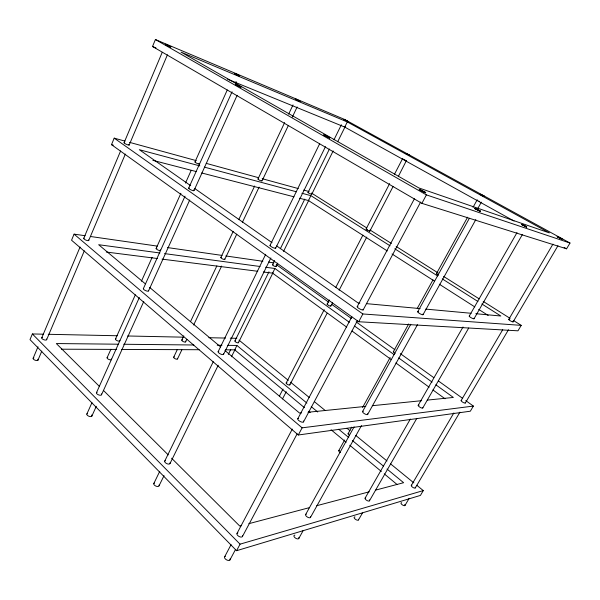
<?xml version="1.0" encoding="UTF-8"?>
<svg xmlns="http://www.w3.org/2000/svg" width="600" height="600" viewBox="0 0 600 600"><rect width="100%" height="100%" fill="white"/><g stroke="black" fill="none" stroke-linecap="round" stroke-linejoin="round"><path stroke-width="0.9" d="M284.64 122.602L257.955 179.032C258.487 179.88 262.028 181.657 261.712 180.637M333.157 150.93L311.663 194.452L311.34 194.077M329.423 149.04L307.972 192.615L311.587 194.483M43.575 334.192L32.37 333.952L30 339.623L236.58 550.702L420.42 495.412L423.278 490.59L416.752 485.257M85.192 235.733L74.085 234.135L71.543 240.225L298.305 434.993L470.325 411.21L473.37 406.072L465.757 400.605M513.285 320.377L521.205 325.373L517.972 330.817L358.718 321.75L111.488 144.653L114.203 138.15L125.032 141.12M152.512 46.485L155.415 39.547L344.595 119.445L570 243.038L566.572 248.812L421.882 203.34L152.512 46.485L155.977 47.91M33.157 358.23L37.987 346.793M41.752 337.868L80.07 247.035M83.715 238.395L120.608 150.96M124.065 142.762L162.233 52.305M37.98 360.135L41.805 351.097M46.635 339.712L84.323 250.83M88.718 240.465L125.34 154.08M129.165 145.05L167.422 54.818M107.1 357.728L110.903 349.267M115.493 339.03L135.337 294.81M141.442 281.205L152.13 257.392M156.127 248.483L180.9 193.282M185.475 183.097L191.19 170.355M194.955 161.962L227.257 89.985M86.835 414.067L91.965 402.683M96.458 392.722L139.35 297.51M143.347 288.675L185.017 196.17M188.632 188.183L232.065 91.808M235.657 83.79L236.43 82.088M91.898 416.018L96.308 406.283M101.542 394.717L143.767 301.478M148.56 290.888L189.735 199.972M193.972 190.62L237.135 95.31M173.67 357.27L177.195 349.793M181.785 340.08L183.78 335.865M190.553 321.532L216.87 265.89M220.837 257.513L233.167 231.428M238.74 219.653L254.655 186M288.623 114.18L293.01 104.917M185.648 341.858L186.847 339.33M193.642 325.013L221.618 266.07M224.79 259.38L236.76 234.173M242.34 222.413L259.095 187.125M261.998 180.998L288.353 125.483M292.343 117.067L297.135 106.972M177.555 358.868L181.845 349.853M153.75 483.675L159.757 471.322M164.715 461.153L213.263 361.702M218.13 351.728L265.695 254.288M270.015 245.438L319.657 143.745M169.958 463.627L218.22 365.25M223.567 354.353L270.862 257.947M275.647 248.205L325.455 146.678M228.322 354.42L230.76 349.447M159.097 485.678L164.04 475.65M234.945 340.935L268.965 271.83M272.468 264.712L274.538 260.513M280.335 248.737L304.763 199.125M333.96 139.822L341.385 124.748M225.36 349.822L234.728 349.86L236.91 345.45L306.907 403.088M263.317 271.98L272.61 273.165L274.905 268.5L349.32 322.275M299.423 198.218L308.468 200.55L310.89 195.653L390.045 245.798M227.603 79.222L344.745 127.087L347.295 121.935L549.345 232.897L418.86 187.935L181.08 52.14L347.295 121.935M238.44 342.697L272.962 272.805M276.06 266.528L277.718 263.168M283.53 251.4L308.85 200.145M337.702 141.727L345.15 126.66M231.465 356.767L235.08 349.493M279.405 396.097L283.035 389.062M286.185 382.987L324.202 309.705M327.112 304.103L329.272 299.947M335.737 287.475L362.903 235.125M393.143 186.405L369.803 231.24L366.915 230.062L365.947 229.252L389.64 183.585M394.38 174.45L402.562 158.678L402.938 158.947M289.853 384.832L327.112 313.252M330.885 306.007L332.618 302.685M339.097 290.228L366.765 237.075M398.325 176.453L406.425 160.59M282.502 398.918L286.252 391.74M224.745 556.612L231.075 544.65M237.03 533.4L292.312 429.09M297.81 418.732L351.847 316.778M357.21 306.66L414.397 198.772M242.445 536.505L297.135 433.86M303.517 421.89L357.375 320.805M363.195 309.87L420.66 202.02M229.913 559.987L235.545 549.45M236.58 550.702L240.067 544.155L423.278 490.59M298.305 434.993L302.123 427.838L473.37 406.072M358.718 321.75L362.865 313.972L521.205 325.373M421.882 203.34L426.397 194.888L570 243.038M338.79 450.592L344.625 440.01M348.112 433.702L351.728 427.147M362.572 407.498L390.135 357.548M393.33 351.757L408.668 323.97M417.24 308.438L433.028 279.832M438.345 275.205L436.38 273.757L467.595 217.2M473.025 207.36L477.09 199.987M305.632 514.553L354.097 426.862M362.565 411.548L410.798 324.285M417.697 311.79L469.35 218.333M477.697 208.718L481.327 202.163M298.755 538.53L303.248 530.438M310.47 517.433L361.47 425.58M367.65 414.442L417.48 324.683M423.022 314.7L475.838 219.577M365.115 498.127L410.355 419.033M418.215 405.3L463.005 327M469.237 316.11L516.998 232.62M358.493 519.908L362.468 512.993M369.465 500.805L416.752 418.47M422.783 407.963L468.697 328.028M474.022 318.757L522.45 234.435M411.308 485.445L453.847 412.957M461.138 400.545L502.68 329.767M508.725 319.462L552.938 244.14M405 505.418L409.2 498.27M415.327 487.875L459.93 412.155M465.345 402.967L508.463 329.76M513.112 321.87L557.963 245.722M436.38 273.757L437.153 273.855M257.955 179.032L258.495 179.055M307.98 192.593L308.632 192.69M241.59 525.592L239.782 526.072L171.57 458.205M248.835 523.68L309.48 507.623M316.718 505.71L369.218 491.812M375.555 490.132L403.612 482.707L387.015 469.043M301.47 412.92L299.61 413.107L224.97 350.558M307.995 412.252L365.767 406.373M372.285 405.705L421.673 400.68M427.26 400.11L453.345 397.447L435.885 384.832M61.425 349.2L116.692 349.41M121.38 349.433L199.132 349.725M118.087 344.205L56.332 343.553L99.382 386.385M123.698 344.257L193.868 344.993M217.26 345.24L221.94 345.293M227.55 345.345L236.91 345.45M48.24 334.29L117.315 335.76M127.583 335.978L183.585 337.178M208.792 337.71L225.593 338.07M230.257 338.168L236.798 338.31M557.438 236.475L561.998 238.868L557.475 236.542M359.85 303.045L357.99 302.873L276.66 245.903M366.345 303.638L420.15 308.587M425.715 309.097L471.173 313.282M475.808 313.71L500.857 316.013L481.86 303.975M106.29 252.038L157.395 258.525M162.038 259.118L257.737 271.275M159.877 252.975L98.648 244.71L145.297 283.8M164.512 253.597L260.062 266.498M265.627 267.248L274.905 268.5M90.742 236.528L157.365 246.112M167.542 247.575L222.135 255.428M225.833 255.96L262.845 261.285M268.395 262.08L273.945 262.875M406.493 160.695L406.005 160.515M152.85 160.35L196.275 171.57M201.705 172.972L293.993 196.815M111.488 144.653L113.295 145.132M199.822 165.907L139.32 149.7L190.725 185.715M204.337 167.115L296.438 191.782M301.86 193.23L310.89 195.653M129.54 142.35L196.305 160.642M206.228 163.365L258.562 177.697M262.17 178.688L298.26 188.572M303.668 190.058L309.082 191.542M236.145 82.035L235.763 81.885M344.67 126.495L344.25 126.315M367.163 229.538L367.553 229.702M405.368 160.23L404.775 159.945M236.895 74.588L234.6 73.62L239.22 75.892L234.735 73.35L239.333 75.63L237.045 74.67M345.892 120.555L347.663 121.552L343.89 119.655L347.767 121.35L343.995 119.438L345.765 120.45M407.46 154.29L409.41 155.153L405.315 153.36L407.265 154.222M479.662 201.465L479.228 201.248M482.257 195.36L480.173 194.445L484.403 196.605L480.293 194.19L484.537 196.373L482.438 195.435M559.545 237.75C550.755 233.535 568.132 242.678 559.77 237.87M404.175 159.637L403.485 159.262M564.12 247.455L566.572 248.812M344.745 127.087L514.043 221.032M155.415 39.547L426.397 194.888M477.923 200.542L477.195 200.085M311.46 193.042L366.862 227.993M370.028 229.995L391.395 243.472M396.15 246.472L438.097 272.94M443.632 276.435L479.25 298.905M483.21 301.403L510.12 318.375M394.793 248.812L437.535 275.888M442.283 278.903L477.9 301.47M308.468 200.55L387.293 250.95M392.025 253.98L434.588 281.19M439.32 284.22L474.787 306.9M478.732 309.42L488.19 315.465M194.565 188.4L272.055 242.678M114.203 138.15L362.865 313.972M369.263 230.663L369.817 231.21M276.233 264.517L328.748 302.228M331.793 304.418L351.585 318.623M356.153 321.907L394.972 349.778M400.298 353.603L433.793 377.655M438.36 380.933L462.713 398.423M354.638 326.115L394.125 354.653M398.678 357.945L432.09 382.087M272.61 273.165L346.718 327.157M352.013 331.013L391.335 359.663M395.873 362.97L429.15 387.21M432.93 389.963L445.028 398.775M238.972 340.087L288.315 380.377M290.49 382.155L309.36 397.56M314.438 401.707L325.32 410.595M347.093 428.37L349.995 430.74M355.8 435.48L387 460.965M390.63 463.928L413.85 482.888M311.235 406.65L317.73 411.998M338.663 429.232L348.765 437.55M352.373 440.52L383.407 466.072M234.728 349.86L304.455 407.685M308.767 411.263L310.207 412.455M331.05 429.743L346.147 442.26M349.74 445.245L381.368 471.472M384.24 473.857L397.178 484.59M149.61 287.407L220.657 346.95M74.085 234.135L302.123 427.838M103.358 390.338L168.255 454.912M32.37 333.952L240.067 544.155M159.015 485.085A2.88 1.5 24.9 0 1 157.567 486.502A2.88 1.5 24.9 0 1 154.222 484.897A2.88 1.5 24.9 0 1 154.53 482.933M340.515 452.603A2.175 0.84 30.1 0 1 338.827 451.178A2.175 0.84 30.1 0 1 339.353 450.405M91.582 415.02A2.715 1.282 21.5 0 1 90.825 416.595A2.715 1.282 21.5 0 1 87.375 415.305A2.715 1.282 21.5 0 1 87.6 413.543M177.292 358.267A2.115 0.802 24.5 0 1 176.708 359.205A2.115 0.802 24.5 0 1 174.067 358.013A2.115 0.802 24.5 0 1 174.33 356.933M358.485 519.263A2.535 1.11 32.4 0 1 357.195 520.148A2.535 1.11 32.4 0 1 354.42 518.295A2.535 1.11 32.4 0 1 354.968 516.923M298.778 537.592A2.797 1.38 31.5 0 1 297.397 538.882A2.797 1.38 31.5 0 1 294.255 536.91A2.797 1.38 31.5 0 1 294.885 535.162M111.375 359.04A2.333 0.945 22.4 0 1 110.19 359.82A2.333 0.945 22.4 0 1 107.475 358.575A2.333 0.945 22.4 0 1 107.73 357.368M37.748 359.265A2.595 1.11 19.7 0 1 36.907 360.548A2.595 1.11 19.7 0 1 33.608 359.332A2.595 1.11 19.7 0 1 33.9 357.847M230.077 558.893A3.098 1.725 29.8 0 1 226.515 559.838A3.098 1.725 29.8 0 1 225.345 556.245M404.7 504.487A2.34 0.915 32.7 0 1 404.19 505.665A2.34 0.915 32.7 0 1 401.415 504.045A2.34 0.915 32.7 0 1 401.67 502.725M275.243 247.5A3.135 0.682 26.2 0 1 274.695 248.22A3.135 0.682 26.2 0 1 271.005 246.51A3.135 0.682 26.2 0 1 270.435 245.28M193.433 189.968A2.94 0.57 25 0 1 193.035 190.65A2.94 0.57 25 0 1 189.375 188.977A2.94 0.57 25 0 1 189.337 188.108M473.715 318.27A2.737 0.488 28.9 0 1 473.138 318.668A2.737 0.488 28.9 0 1 470.018 317.002A2.737 0.488 28.9 0 1 469.605 316.065M422.79 314.16A3.037 0.622 28.5 0 1 421.778 314.543A3.037 0.622 28.5 0 1 418.237 312.54A3.037 0.622 28.5 0 1 418.553 311.767M198.885 163.462A2.498 0.413 25.2 0 1 198.9 164.085A2.498 0.413 25.2 0 1 195.862 162.757A2.498 0.413 25.2 0 1 195.292 161.895M128.648 144.435A2.797 0.488 24.2 0 1 128.377 145.035A2.797 0.488 24.2 0 1 124.927 143.55A2.797 0.488 24.2 0 1 124.567 142.672M363.022 309.33A3.397 0.795 27.9 0 1 361.74 309.795A3.397 0.795 27.9 0 1 357.877 307.695A3.397 0.795 27.9 0 1 357.915 306.562M512.64 321.315A2.505 0.398 29.1 0 1 512.213 321.735A2.505 0.398 29.1 0 1 509.1 319.95A2.505 0.398 29.1 0 1 509.745 319.65M169.988 462.855A2.902 1.432 25.1 0 1 166.762 463.62A2.902 1.432 25.1 0 1 165.27 460.65M349.53 435.39A2.19 0.795 29.9 0 1 348.127 434.025A2.19 0.795 29.9 0 1 348.847 433.478M101.325 393.885A2.73 1.215 21.9 0 1 100.387 395.243A2.73 1.215 21.9 0 1 97.012 393.923A2.73 1.215 21.9 0 1 97.14 392.25M289.567 384.165A2.055 0.72 27.7 0 1 289.035 385.028A2.055 0.72 27.7 0 1 286.47 383.655A2.055 0.72 27.7 0 1 287.01 382.793M185.288 341.093A2.123 0.758 24.7 0 1 184.83 342.082A2.123 0.758 24.7 0 1 182.07 340.778A2.123 0.758 24.7 0 1 182.708 339.87M369.27 499.868A2.558 1.057 32 0 1 368.513 501.067A2.558 1.057 32 0 1 365.543 499.373A2.558 1.057 32 0 1 365.722 497.842M310.47 516.54A2.82 1.312 31.2 0 1 309.21 517.755A2.82 1.312 31.2 0 1 306.053 515.918A2.82 1.312 31.2 0 1 306.3 514.118M119.708 340.275A2.348 0.9 22.7 0 1 118.762 341.13A2.348 0.9 22.7 0 1 115.958 339.923A2.348 0.9 22.7 0 1 116.047 338.707M46.508 339.015A2.618 1.057 20.2 0 1 45.487 340.08A2.618 1.057 20.2 0 1 42.3 338.873A2.618 1.057 20.2 0 1 42.36 337.447M242.505 535.597A3.12 1.65 29.6 0 1 240.788 537.037A3.12 1.65 29.6 0 1 237.308 534.982A3.12 1.65 29.6 0 1 237.9 532.882M238.245 342.12A1.958 0.652 26 0 1 237.66 342.832A1.958 0.652 26 0 1 235.26 341.64A1.958 0.652 26 0 1 235.545 340.785M415.162 487.185A2.355 0.87 32.3 0 1 414.368 488.062A2.355 0.87 32.3 0 1 411.675 486.412A2.355 0.87 32.3 0 1 411.945 485.205M223.507 353.737A3.022 1.065 25.7 0 1 220.305 353.903A3.022 1.065 25.7 0 1 218.775 351.375M395.123 353.385A2.257 0.585 28.9 0 1 393.45 352.11A2.257 0.585 28.9 0 1 393.877 351.645M148.365 290.332A2.835 0.9 23.6 0 1 145.808 290.707A2.835 0.9 23.6 0 1 143.67 288.428M330.72 305.632A2.115 0.525 27.4 0 1 329.903 306A2.115 0.525 27.4 0 1 327.397 304.597A2.115 0.525 27.4 0 1 327.885 304.05M224.565 258.923A2.19 0.555 25.4 0 1 223.92 259.44A2.19 0.555 25.4 0 1 221.265 258.15A2.19 0.555 25.4 0 1 221.423 257.4M422.678 407.46A2.647 0.78 30.3 0 1 421.5 407.955A2.647 0.78 30.3 0 1 418.522 406.072A2.647 0.78 30.3 0 1 419.1 405.202M367.538 413.722A2.925 0.975 29.7 0 1 366.39 414.54A2.925 0.975 29.7 0 1 363.053 412.597A2.925 0.975 29.7 0 1 363.33 411.278M160.29 249.892A2.422 0.66 24.1 0 1 159.562 250.545A2.422 0.66 24.1 0 1 156.555 249.15A2.422 0.66 24.1 0 1 156.922 248.325M88.515 239.895A2.708 0.78 22.4 0 1 87.623 240.615A2.708 0.78 22.4 0 1 84.367 239.257A2.708 0.78 22.4 0 1 84.27 238.14M303.353 420.982A3.262 1.237 28.6 0 1 302.197 422.175A3.262 1.237 28.6 0 1 298.447 420.225A3.262 1.237 28.6 0 1 298.425 418.425M275.7 265.965A2.01 0.473 26.3 0 1 275.325 266.535A2.01 0.473 26.3 0 1 272.76 265.222A2.01 0.473 26.3 0 1 273.3 264.735M465.188 402.51A2.43 0.637 30.5 0 1 464.317 402.967A2.43 0.637 30.5 0 1 461.58 401.317A2.43 0.637 30.5 0 1 461.715 400.433M425.715 192.51L419.423 189.292L425.715 192.51M425.528 192.862L419.235 189.645L425.528 192.862M170.843 46.748L165.645 44.22L170.835 46.77M170.715 47.04L165.51 44.527L170.708 47.062M329.7 138.023L323.865 135.12L329.7 138.023M329.858 137.692L324.03 134.79L329.858 137.692M480.338 211.47L474.757 208.567L480.338 211.47M480.51 211.163L474.923 208.26L480.51 211.163M240.825 87.165L235.358 84.488L240.825 87.165M240.96 86.85L235.515 84.165L240.96 86.85M526.62 227.175L521.61 224.558L526.77 226.905L524.595 225.57L521.768 224.288L526.597 227.183M299.782 101.4L295.68 99.375L299.782 101.4M299.895 101.167L295.778 99.09L299.895 101.167"/></g></svg>
